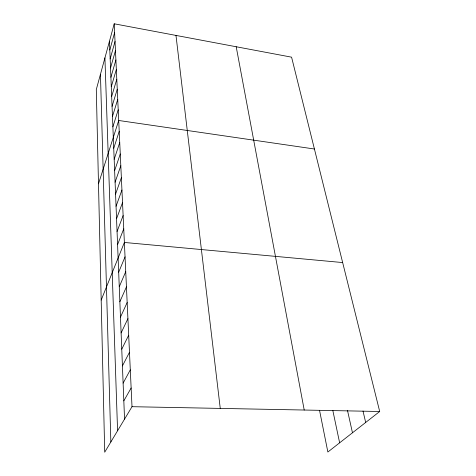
<?xml version="1.0" encoding="UTF-8"?>
<svg xmlns="http://www.w3.org/2000/svg" width="476" height="476" viewBox="0 0 476 476"><rect width="100%" height="100%" fill="white"/><g stroke="black" fill="none" stroke-linecap="round" stroke-linejoin="round"><path stroke-width="0.71" d="M114.216 23.8L96.301 89.53L104.714 452.2L132.007 406.694L114.216 23.8L291.58 57.168L379.699 411.496L327.863 452.016L319.551 410.401M109.813 49.974L114.621 32.558M110.164 58.887L115.037 41.501M110.527 67.985L115.466 50.634M110.902 77.273L115.894 59.964M111.283 86.763L116.34 69.502M111.67 96.455L116.793 79.248M112.062 106.362L117.257 89.208M112.467 116.483L117.727 99.401M112.877 126.83L118.215 109.819M98.49 183.801L118.708 120.482L314.422 149.012M113.734 148.232L119.214 131.394M114.175 159.305L119.732 142.568M114.627 170.64L120.267 154.004M115.091 182.237L120.809 165.725M115.567 194.107L121.368 177.726M116.055 206.269L121.939 190.031M116.549 218.734L122.522 202.639M117.06 231.497L123.123 215.574M117.584 244.587L123.742 228.843M101.186 300.094L124.373 242.457L342.66 262.562M118.685 272.195L125.045 256.861M119.268 286.766L125.729 271.665M119.863 301.73L126.438 286.885M120.482 317.111L127.163 302.54M121.112 332.926L127.913 318.64M121.761 349.182L128.687 335.217M122.427 365.913L129.478 352.288M123.117 383.132L130.293 369.876M123.825 400.857L131.138 388M132.007 406.694L379.699 411.496M363.004 411.056L365.681 422.45M347.474 410.336L352.466 432.779M332.795 410.348L339.632 442.817M236.197 46.749L304.218 410.032M175.983 35.42L220.257 408.402M109.462 41.245L124.551 419.118M104.922 57.905L117.578 430.75M100.448 74.31L110.849 441.972"/></g></svg>
